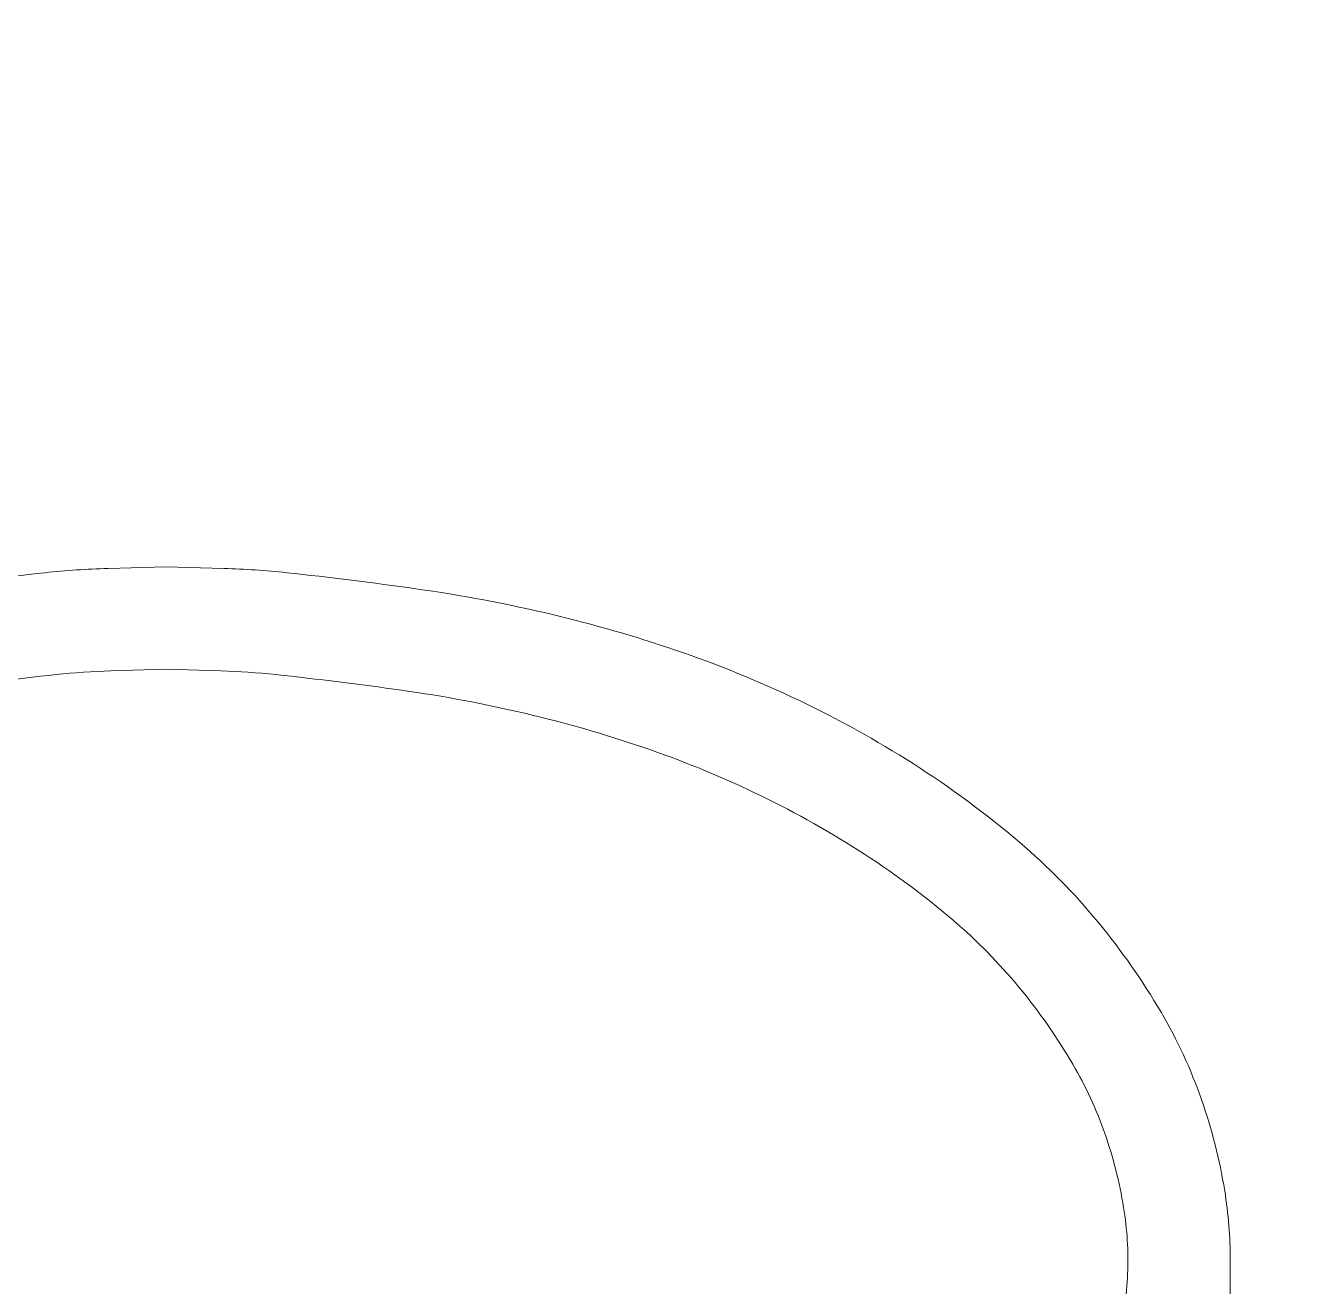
# Model space of a CAD drawing. Header units: millimetres. Extents: x -8913 to 62688, y -13000 to 43000.
# Drawn here: x 3520.3 to 3790.7, y 20933.6 to 21200.1 of the extents above; entities that cross this region are included whole.
import ezdxf
from ezdxf.xclip import XClip

# ---------------------------------------------------------------- set-up
doc = ezdxf.new("R2010")
doc.units = ezdxf.units.MM
doc.header["$MEASUREMENT"] = 0
doc.header["$XCLIPFRAME"] = 0
for name, color, linetype, lineweight in [('1735 X DT-5BR-GFP$0$N--SANITARY-1', 9, 'Continuous', 18), ('1735 X DT-5BR-GFP-Ext$0$A-HATCH ID PAVING', 251, 'Continuous', 0), ('Z--X-REF', 7, 'Continuous', 0)]:
    doc.layers.add(name, color=color, linetype=linetype, lineweight=lineweight)

# ---------------------------------------------------------------- blocks, each defined once
blk = doc.blocks.new('1735 X DT-5BR-GFP$0$A-100 Ground Floor Plan$0$WB1')
at = {"ltscale": 300}
for points in [[(0.29135, 0.025), (-0.29135, 0.025), (-0.29135, 0.3023, -0.040391), (-0.28981, 0.32128, -0.043778), (-0.28347, 0.34624, -0.048632), (-0.2724, 0.37014, -0.03973), (-0.25514, 0.39482, -0.043876), (-0.23366, 0.41665, -0.034807), (-0.20452, 0.43817, -0.030174), (-0.17323, 0.45551, -0.029585), (-0.13951, 0.46924, -0.02363), (-0.10545, 0.47905, -0.023163), (-0.06844, 0.48603, -0.00839), (-0.03307, 0.49043, -0.01955), (-0.01585, 0.49159), (0, 0.49205), (0.01585, 0.49159, -0.019549), (0.03307, 0.49043, -0.00839), (0.06844, 0.48603, -0.023185)], [(0.06453, 0.45827, 0.0084), (0.03005, 0.46255, 0.019503), (0.01505, 0.46357), (0, 0.464), (-0.01505, 0.46357, 0.019503), (-0.03005, 0.46255, 0.0084), (-0.06453, 0.45827, 0.0229), (-0.09859, 0.45186, 0.023926), (-0.13051, 0.44269, 0.029568), (-0.16115, 0.43022, 0.0302), (-0.1895, 0.4145, 0.0348), (-0.21549, 0.3953, 0.0438), (-0.2335, 0.377, 0.03983), (-0.24824, 0.35591, 0.048504), (-0.257, 0.337, 0.0439), (-0.26215, 0.31672, 0.0506), (-0.26324, 0.29859, 0.056481), (-0.26045, 0.28067, 0.04201)]]:
    blk.add_lwpolyline(points, format="xyb", dxfattribs=at)
blk = doc.blocks.new('1735 X DT-5BR-GFP')
at = {"layer": '1735 X DT-5BR-GFP$0$N--SANITARY-1', "xscale": -772.2708616262244, "yscale": 772.2708616262244, "zscale": 772.2708616262244}
blk.add_blockref('1735 X DT-5BR-GFP$0$A-100 Ground Floor Plan$0$WB1', (3550, 20705.69), dxfattribs=at)
blk = doc.blocks.new('1735 X DT-5BR-GFP-Ext')
at = {"layer": '1735 X DT-5BR-GFP-Ext$0$A-HATCH ID PAVING'}
h = blk.add_hatch(dxfattribs=at)
h.set_pattern_fill('AR-HBONE', color=253, scale=25)
h.paths.add_polyline_path([(2100, 19999.58), (3000, 19999.58), (3000, 24500), (7500, 24500), (7500.02, 22800), (10400.01, 22800), (15000, 22800), (15000.01, 6450), (10000, 6450), (10000, 5850), (7500, 5850), (7500, 8000), (3000, 7999.96), (2999.93, 15300.01), (2450.04, 15299.99), (2450, 16500), (3000, 16500), (3000, 18600), (2100, 18600)], flags=16)
h.paths.add_polyline_path([(1799.76, 23300.04), (200, 23300.04), (200, 14350), (1950, 14350), (1949.98, 6399.65), (6400, 6400), (6400, 200), (7350, 200), (9650, 200.01), (10000, 200.01), (10000, 4650), (15000, 4650), (15000.02, 299.76), (15500.02, 299.84), (15875.02, 299.9), (17450, 299.76), (17450, 1606.82), (16050, 1606.82), (16050, 23850), (8550, 23850), (8550, 25550), (2950, 25550), (2950, 26700), (2900, 26700), (2900, 26800), (2000, 26800), (2000, 26700), (2000, 26700), (1950, 26700), (1950, 23300.13)])

msp = doc.modelspace()

# ---------------------------------------------------------------- block references
at = {"layer": 'Z--X-REF'}
msp.add_blockref('1735 X DT-5BR-GFP-Ext', (0, 0), dxfattribs=at)

# ---------------------------------------------------------------- next in the draw order: block references
ref = msp.add_blockref('1735 X DT-5BR-GFP', (0, 0), dxfattribs=at)
XClip(ref).set_block_clipping_path([(-588.6123145858, -1067.9046505302), (17664.3925911275, 31096.0074428726)])

doc.saveas('drawing.dxf')
